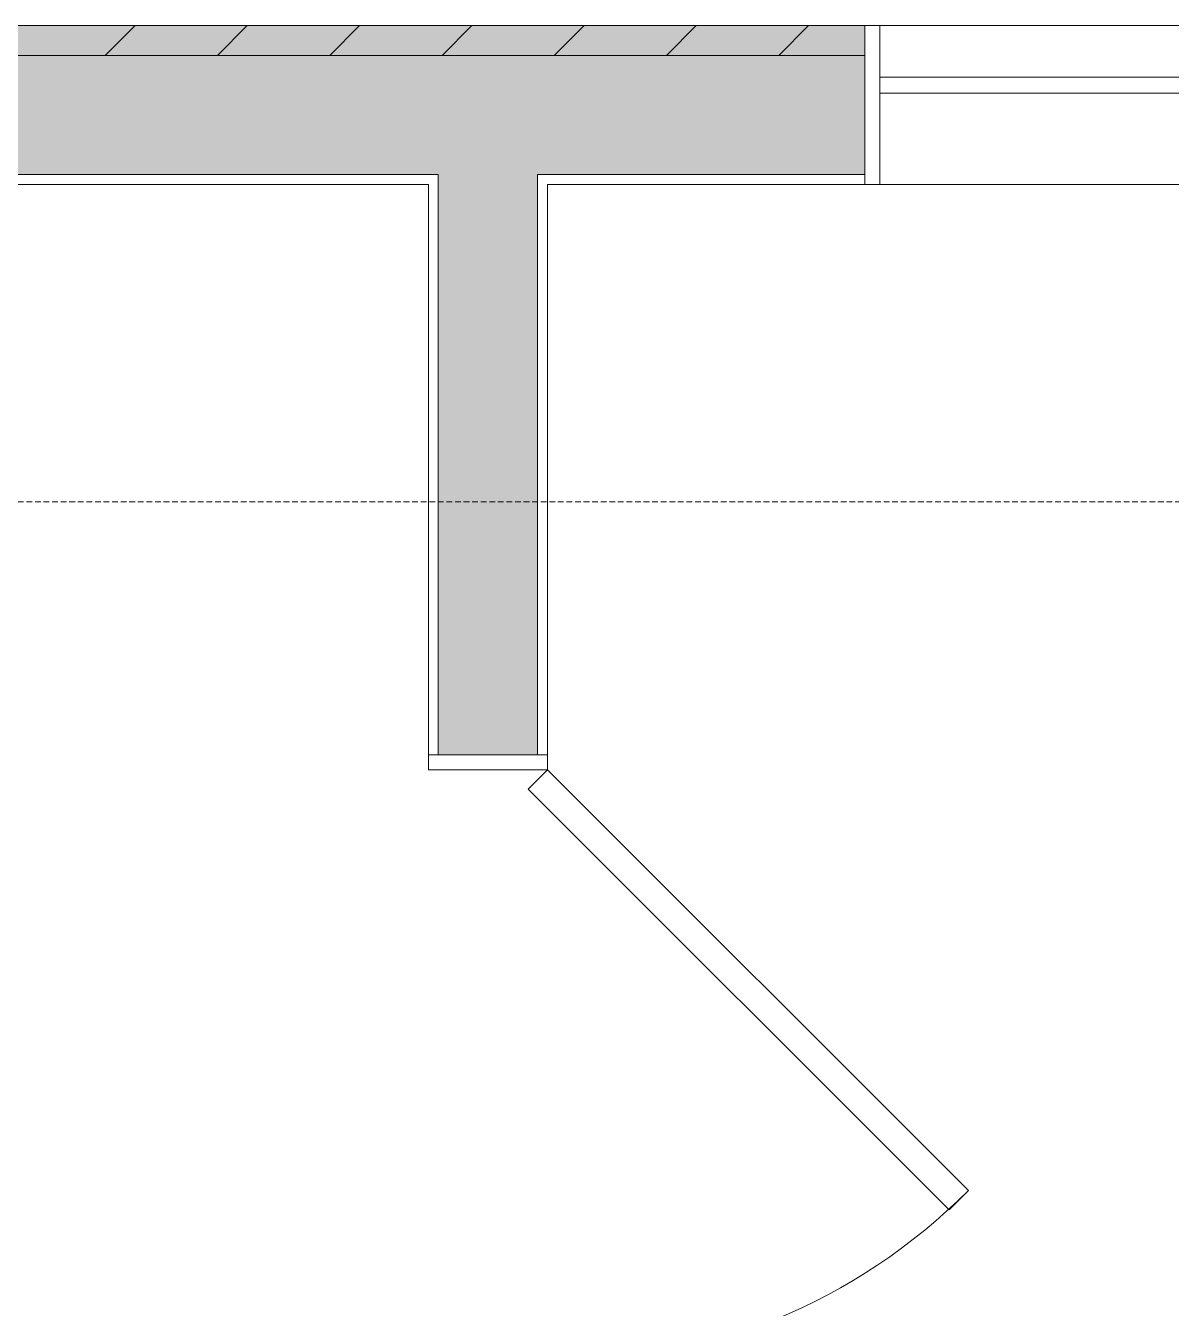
# Model space of a CAD drawing. Header units: inches. Extents: x 99 to 12024, y -5408 to 2559.
# Drawn here: x 8710.8 to 8768.6, y -5089 to -5024.3 of the extents above; entities that cross this region are included whole.
import ezdxf

# ---------------------------------------------------------------- set-up
doc = ezdxf.new("R2010")
doc.units = ezdxf.units.IN
doc.header["$LTSCALE"] = 96
doc.header["$MEASUREMENT"] = 0
doc.linetypes.add('Dash', pattern=[0.225, 0.15, -0.075])
for name, color, linetype, lineweight in [('Doors', 5, 'Continuous', 5), ('Walls_  Normal', 6, 'Continuous', 13), ('Windows', 5, 'Continuous', 5)]:
    doc.layers.add(name, color=color, linetype=linetype, lineweight=lineweight)
doc.layers.add('Hatch', color=7, linetype='Continuous', lineweight=0, true_color=0x919191)

msp = doc.modelspace()

# ---------------------------------------------------------------- linework, layer by layer
at = {"layer": 'Doors', "linetype": 'Dash', "ltscale": 0.02, "transparency": 33554687}
msp.add_line((7915.116, -5048.318), (9355.116, -5048.318), dxfattribs=at)
at = {"layer": 'Doors', "transparency": 33554687}
for p, q in [((8731.116, -5061.068), (8731.116, -5061.818)), ((8731.116, -5061.068), (8737.116, -5061.068)), ((8737.116, -5061.068), (8737.116, -5061.818)), ((8731.116, -5061.818), (8737.116, -5061.818)), ((8736.144, -5062.79), (8737.116, -5061.818)), ((8737.116, -5061.818), (8758.329, -5083.031)), ((8736.144, -5062.79), (8757.357, -5084.004)), ((8758.329, -5083.031), (8757.357, -5084.004))]:
    msp.add_line(p, q, dxfattribs=at)
msp.add_arc((8737.116, -5061.818), 30, 270, 315, dxfattribs=at)
at = {"layer": 'Hatch', "color": 1, "transparency": 33554687}
for p, q in [((8714.831, -5025.818), (8716.331, -5024.318)), ((8720.488, -5025.818), (8721.988, -5024.318)), ((8726.145, -5025.818), (8727.645, -5024.318)), ((8731.802, -5025.818), (8733.302, -5024.318)), ((8737.459, -5025.818), (8738.959, -5024.318)), ((8743.116, -5025.818), (8744.616, -5024.318)), ((8748.773, -5025.818), (8750.273, -5024.318))]:
    msp.add_line(p, q, dxfattribs=at)
at = {"layer": 'Walls_  Normal', "transparency": 33554687}
for p, q in [((8694.116, -5024.318), (8753.116, -5024.318)), ((8753.116, -5024.318), (8753.116, -5032.318)), ((8694.116, -5025.818), (8753.116, -5025.818)), ((8753.116, -5025.818), (8753.116, -5031.818)), ((8694.116, -5031.818), (8731.616, -5031.818)), ((8731.616, -5061.068), (8731.616, -5031.818)), ((8736.616, -5061.068), (8736.616, -5031.818)), ((8736.616, -5031.818), (8753.116, -5031.818)), ((8694.116, -5032.318), (8731.116, -5032.318)), ((8731.116, -5061.068), (8731.116, -5032.318)), ((8737.116, -5061.068), (8737.116, -5032.318)), ((8737.116, -5032.318), (8753.116, -5032.318)), ((8731.116, -5061.068), (8737.116, -5061.068)), ((8731.616, -5061.068), (8736.616, -5061.068))]:
    msp.add_line(p, q, dxfattribs=at)
at = {"layer": 'Walls_  Normal', "color": 252, "true_color": 0x949494, "transparency": 33554687}
for points in [[(8694.116, -5024.318), (8753.116, -5024.318), (8694.116, -5025.818), (8753.116, -5025.818)], [(8694.116, -5025.818), (8753.116, -5025.818), (8694.116, -5031.818), (8753.116, -5031.818)], [(8731.616, -5061.068), (8731.616, -5031.818), (8736.616, -5061.068), (8736.616, -5031.818)]]:
    msp.add_solid(points, dxfattribs=at)
at = {"layer": 'Windows', "transparency": 33554687}
for p, q in [((8753.116, -5024.318), (8789.116, -5024.318)), ((8753.866, -5024.318), (8753.116, -5024.318)), ((8753.116, -5024.318), (8753.116, -5032.318)), ((8753.866, -5024.318), (8753.866, -5032.318)), ((8788.366, -5026.918), (8753.866, -5026.918)), ((8788.366, -5027.718), (8753.866, -5027.718)), ((8753.116, -5032.318), (8789.116, -5032.318)), ((8753.866, -5032.318), (8753.116, -5032.318))]:
    msp.add_line(p, q, dxfattribs=at)

doc.saveas('drawing.dxf')
